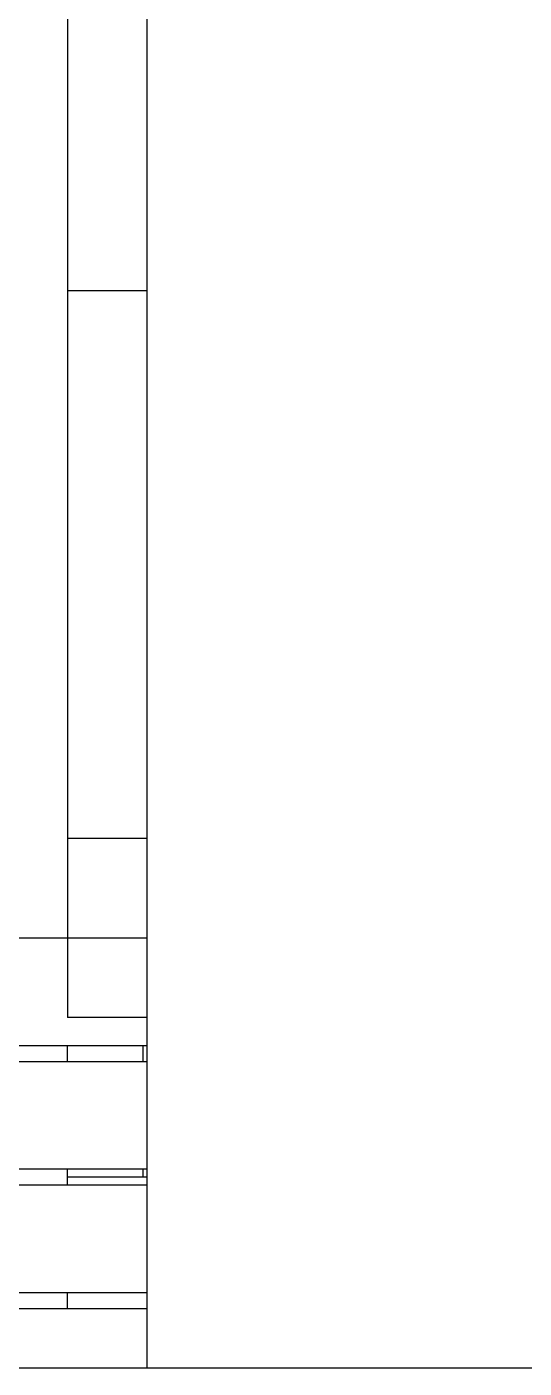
# Model space of a CAD drawing. Header units: metres. Extents: x 322 to 396.8, y -0.1 to 13.
# Drawn here: x 335.903 to 336.528, y -0.09 to 1.594 of the extents above; entities that cross this region are included whole.
import ezdxf

# ---------------------------------------------------------------- set-up
doc = ezdxf.new("R2010")
doc.units = ezdxf.units.M
doc.layers.add('A-FLOR-LEVL', color=7, linetype='Continuous')
doc.layers.add('A-WALL', color=7, linetype='Continuous')

msp = doc.modelspace()

# ---------------------------------------------------------------- linework, layer by layer
at = {"color": 8}
for p, q in [((336.0544, -0.09), (336.0544, 3.65)), ((335.9544, 1.7158), (335.9544, 1.2624)), ((335.9544, 1.2624), (335.9544, 0.5748)), ((336.0544, 1.2624), (335.9544, 1.2624)), ((335.9544, 0.5748), (335.9544, 0.45)), ((336.0544, 0.5748), (335.9544, 0.5748)), ((336.0544, 0.35), (336.0544, 0.5748)), ((334.7493, 0.45), (335.9544, 0.45)), ((335.9544, 0.45), (335.9544, 0.35)), ((335.9544, 0.45), (336.0544, 0.45)), ((336.0544, 0.35), (335.9544, 0.35)), ((334.7493, 0.315), (336.0544, 0.315)), ((335.9544, 0.295), (335.9544, 0.315)), ((336.0494, 0.295), (336.0494, 0.315)), ((334.7493, 0.295), (336.0544, 0.295)), ((334.7493, 0.16), (336.0544, 0.16)), ((335.9544, 0.14), (335.9544, 0.16)), ((336.0494, 0.15), (336.0494, 0.16)), ((334.7493, 0.14), (336.0544, 0.14)), ((335.9544, 0.15), (335.9645, 0.15)), ((335.9645, 0.15), (335.9829, 0.15)), ((335.9829, 0.15), (336.0079, 0.15)), ((336.0079, 0.15), (336.0387, 0.15)), ((336.0387, 0.15), (336.0544, 0.15)), ((334.7493, 0.005), (336.0544, 0.005)), ((335.9544, -0.015), (335.9544, 0.005)), ((334.7493, -0.015), (336.0544, -0.015))]:
    msp.add_line(p, q, dxfattribs=at)
at = {"layer": 'A-FLOR-LEVL', "color": 4}
msp.add_line((396.8346, -0.09), (322.0368, -0.09), dxfattribs=at)
at = {"layer": 'A-WALL', "color": 11}
msp.add_line((336.0544, -0.09), (336.0544, 7.88), dxfattribs=at)

doc.saveas('drawing.dxf')
